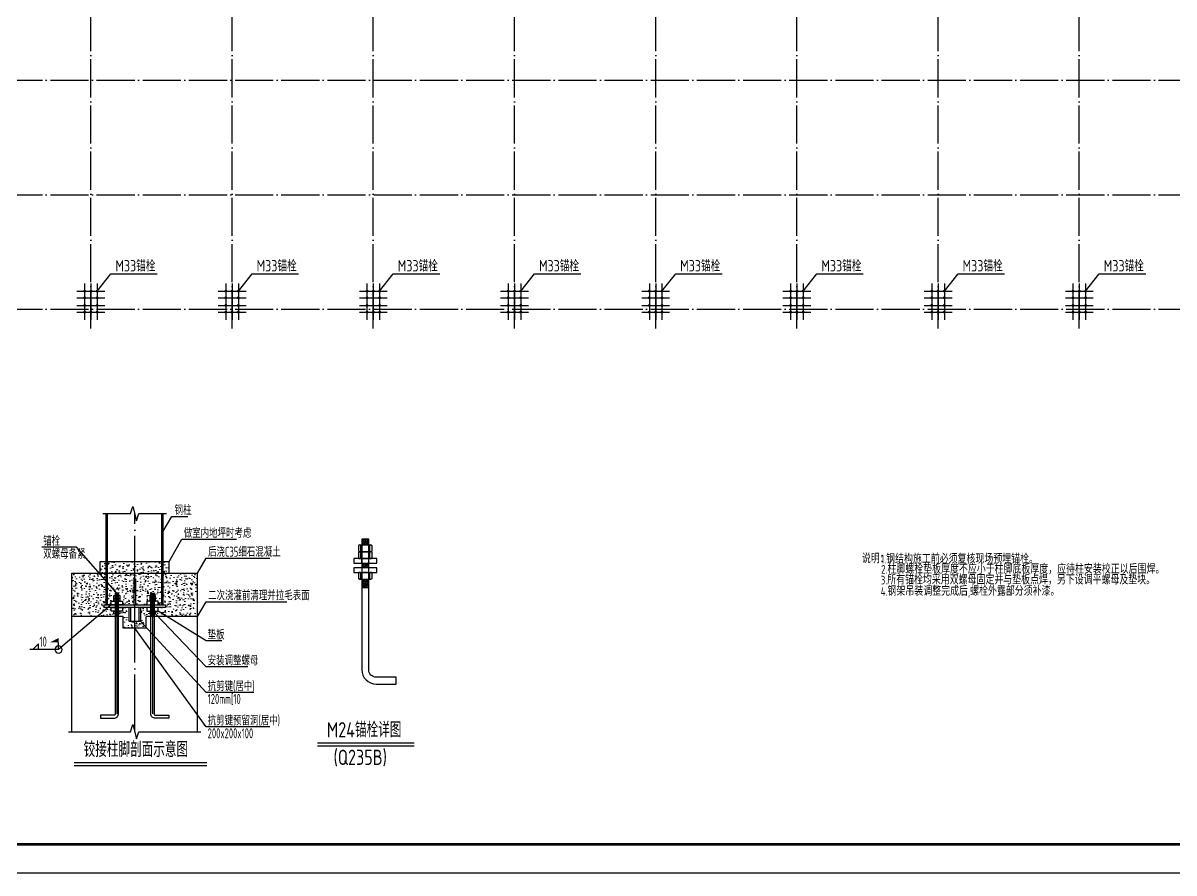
# Model space of a CAD drawing. Extents: x 8844666 to 9156203, y 1662182 to 2655606.
# Drawn here: x 8973232 to 9033552, y 2270669 to 2315219 of the extents above; entities that cross this region are included whole.
import ezdxf

# ---------------------------------------------------------------- set-up
doc = ezdxf.new("R2010")
doc.units = 0
doc.header["$LTSCALE"] = 1000
doc.header["$MEASUREMENT"] = 0
doc.linetypes.add('DOTE', pattern=[2.42, 2, -0.2, 0.02, -0.2])
doc.layers.get('0').update_dxf_attribs({"linetype": 'CONTINUOUS'})
for name, color, linetype in [('10', 7, 'CONTINUOUS'), ('116', 1, 'CONTINUOUS'), ('14', 142, 'CONTINUOUS'), ('BOLT', 3, 'CONTINUOUS'), ('DIM_SYMB', 3, 'CONTINUOUS'), ('DOTE', 8, 'DOTE'), ('PUB_TEXT', 7, 'CONTINUOUS'), ('PUB_TITLE', 4, 'CONTINUOUS'), ('一般文字', 6, 'CONTINUOUS'), ('加强板', 3, 'CONTINUOUS'), ('填充', 8, 'CONTINUOUS'), ('焊缝标注', 6, 'CONTINUOUS'), ('独立基础', 2, 'CONTINUOUS'), ('螺栓', 15, 'CONTINUOUS')]:
    doc.layers.add(name, color=color, linetype=linetype)
doc.layers.add('HATCH', color=9, linetype='CONTINUOUS', lineweight=9)
doc.styles.add('_HZTXT', font='atssdeng.shx', dxfattribs={"width": 0.8, "bigfont": 'atssdchn.shx'})
doc.styles.add('TSSD', font='tssdeng.shx', dxfattribs={"width": 0.65, "bigfont": 'tssdchn.shx'})
doc.styles.add('TSSD_DIMENSION', font='atssdeng.shx', dxfattribs={"width": 0.7, "bigfont": 'atssdchn.shx'})
doc.styles.add('TSSD_REIN', font='atssdeng.shx', dxfattribs={"width": 0.7, "bigfont": 'atssdchn.shx'})
pattern_1 = [(50, (0, 0), (358.630091, -31.376067), [37.5, -412.5]), (355, (0, 0), (-69.375667, 376.096067), [30, -330]), (100.4514, (29.9, -2.6), (289.254691, 344.719771), [31.870095, -350.571056]), (46.1842, (0, 100), (533.620524, -82.759507), [56.25, -618.75]), (96.6356, (44.47, 93.1), (467.331353, 487.058935), [47.805144, -525.8565]), (351.1842, (0, 100), (467.330973, 487.0593), [45, -495]), (21, (50, 75), (298.453526, -201.309445), [37.5, -412.5]), (326, (50, 75), (121.657666, 362.575023), [30, -330]), (71.4514, (74.87, 58.22), (420.111314, 161.265248), [31.870095, -350.571056]), (37.5, (0, 0), (6.0799277, 166.446927), [0, -326, 0, -335, 0, -331.25]), (7.5, (0, 0), (131.5347687, 197.205856), [0, -191, 0, -318.5, 0, -126.25]), (327.5, (-111.5, 0), (266.911218, -11.2774359), [0, -125, 0, -390, 0, -517.5]), (317.5, (-161.5, 0), (291.593085, 50.052491), [0, -162.5, 0, -259, 0, -367.5])]

# ---------------------------------------------------------------- blocks, each defined once
blk = doc.blocks.new('JJZJ0529')
at = {"layer": 'HATCH', "ltscale": 1000}
h = blk.add_hatch(dxfattribs=at)
h.set_pattern_fill('混凝土', color=256, scale=50, style=0)
h.set_pattern_definition(pattern_1)
h.paths.add_polyline_path([(7448086, 1869717), (7448143, 1869717), (7447815, 1870090), (7447815, 1869305), (7447861, 1869305, 0.262974), (7447943, 1869397), (7447943, 1869430), (7448043, 1869430), (7448043, 1869530), (7448043, 1869630), (7448086, 1869630)], flags=16)
h.paths.add_polyline_path([(7447767, 1870145), (7447527, 1870417), (7446567, 1870417), (7446567, 1868897), (7447462, 1868897), (7447839, 1869217), (7447687, 1869217), (7447687, 1869305), (7447767, 1869305)])
h.paths.add_polyline_path([(7447767, 1870417), (7447527, 1870417), (7447767, 1870145)], flags=17)
h.paths.add_polyline_path([(7448767, 1870417), (7447815, 1870417), (7447815, 1870090), (7448143, 1869717), (7448199, 1869717), (7448199, 1869630), (7448243, 1869630), (7448243, 1869530), (7448243, 1869430), (7448343, 1869430), (7448343, 1869397, 0.262974), (7448424, 1869305), (7448739, 1869305), (7448739, 1870217), (7448767, 1870217)])
h.paths.add_polyline_path([(7449719, 1870417), (7448767, 1870417), (7448767, 1870217), (7448795, 1870217), (7448795, 1869305), (7449191, 1869305), (7449191, 1869430), (7449291, 1869430), (7449291, 1869530), (7449291, 1869630), (7449334, 1869630), (7449334, 1869717), (7449447, 1869717), (7449447, 1869630), (7449491, 1869630), (7449491, 1869530), (7449491, 1869430), (7449591, 1869430), (7449591, 1869397, 0.262974), (7449672, 1869305), (7449691, 1869305), (7449719, 1869305)])
h.paths.add_polyline_path([(7450967, 1870417), (7449767, 1870417), (7449767, 1869305), (7449847, 1869305), (7449847, 1869217), (7449591, 1869217), (7449591, 1869092), (7449902, 1868897), (7450967, 1868897)])
h.paths.add_polyline_path([(7448043, 1869092), (7447943, 1869092), (7447943, 1869217), (7447839, 1869217), (7447462, 1868897), (7448086, 1868897), (7448086, 1868992), (7448043, 1868992)])
h.paths.add_polyline_path([(7449591, 1869092), (7449491, 1869092), (7449491, 1868992), (7449582, 1868897), (7449902, 1868897)])
h.paths.add_polyline_path([(7449491, 1868992), (7449447, 1868992), (7449447, 1868897), (7449582, 1868897)])
h.paths.add_polyline_path([(7449334, 1868992), (7449291, 1868992), (7449291, 1869092), (7449191, 1869092), (7449191, 1869217), (7448967, 1869217), (7448967, 1868737), (7449167, 1868520), (7449167, 1868897), (7449334, 1868897)])
h.paths.add_polyline_path([(7448967, 1868737), (7448767, 1868737), (7448767, 1868497), (7449167, 1868497), (7449167, 1868520)])
h.paths.add_polyline_path([(7448767, 1868737), (7448567, 1868737), (7448567, 1869217), (7448343, 1869217), (7448343, 1869092), (7448243, 1869092), (7448243, 1868992), (7448199, 1868992), (7448199, 1868897), (7448367, 1868897), (7448367, 1868497), (7448767, 1868497)])
h.paths.add_polyline_path([(7447308, 1868337), (7447308, 1869058), (7447758, 1869058), (7447758, 1868337)], flags=9)
h.paths.add_polyline_path([(7450082, 1870257), (7450082, 1870978), (7450532, 1870978), (7450532, 1870257)], flags=9)
h = blk.add_hatch(dxfattribs=at)
h.set_pattern_fill('混凝土', color=256, scale=50, style=0)
h.set_pattern_definition(pattern_1)
h.paths.add_polyline_path([(7448767, 1870417), (7448767, 1870817), (7447815, 1870817), (7447815, 1870417)])
h.paths.add_polyline_path([(7447767, 1870817), (7447567, 1870817), (7447567, 1870417), (7447767, 1870417)])
h.paths.add_polyline_path([(7449719, 1870417), (7449719, 1870817), (7448767, 1870817), (7448767, 1870417)])
h.paths.add_polyline_path([(7449767, 1870417), (7449967, 1870417), (7449967, 1870817), (7449767, 1870817)])
at = {"layer": '填充', "ltscale": 1000}
h = blk.add_hatch(dxfattribs=at)
h.set_pattern_fill('_USER', color=256, scale=31.25, angle=10, style=0, pattern_type=0)
h.set_pattern_definition([(10, (7356476.33, 1887680.82), (-5.426506, 30.775242), [])])
h.paths.add_polyline_path([(7448199, 1869717), (7448086, 1869717), (7448086, 1868897), (7448199, 1868897)])
h = blk.add_hatch(dxfattribs=at)
h.set_pattern_fill('_USER', color=256, scale=31.25, angle=10, style=0, pattern_type=0)
h.set_pattern_definition([(10, (7355124.22, 1887680.82), (-5.426506, 30.775242), [])])
h.paths.add_polyline_path([(7449334, 1869717), (7449447, 1869717), (7449447, 1868897), (7449334, 1868897)])
at = {"layer": '填充'}
for points in [[(7447943, 1869397, -0.262974), (7447861, 1869305), (7447943, 1869305)], [(7448343, 1869397, 0.262974), (7448424, 1869305), (7448343, 1869305)], [(7449191, 1869397, -0.262974), (7449109, 1869305), (7449191, 1869305)], [(7449591, 1869397, 0.262974), (7449672, 1869305), (7449591, 1869305)]]:
    blk.add_hatch(color=256, dxfattribs=at).paths.add_polyline_path(points)
at = {"layer": '116'}
for p, q in [((7448567, 1869217, -179), (7448567, 1868737, -179)), ((7448627, 1869217, -179), (7448627, 1868737, -179)), ((7448907, 1869217, -179), (7448907, 1868737, -179)), ((7448967, 1869217, -179), (7448967, 1868737, -179)), ((7448567, 1868737, -179), (7448967, 1868737, -179))]:
    blk.add_line(p, q, dxfattribs=at)
at = {"layer": '14'}
for p, q in [((7447767, 1869305, -179), (7447767, 1872494, -179)), ((7447815, 1869305, -179), (7447815, 1872494, -179)), ((7449719, 1869305, -179), (7449719, 1872494, -179)), ((7449767, 1869305, -179), (7449767, 1872494, -179)), ((7448739, 1870217, -179), (7448795, 1870217, -179)), ((7448739, 1870217, -179), (7448739, 1869305, -179)), ((7448795, 1870017, -179), (7448739, 1870017, -179)), ((7448795, 1870217, -179), (7448795, 1869305, -179)), ((7447687, 1869305, -179), (7449847, 1869305, -179)), ((7447687, 1869305, -179), (7447687, 1869217, -179)), ((7449847, 1869217, -179), (7447687, 1869217, -179)), ((7447807, 1869305, -179), (7447767, 1869305, -179)), ((7448363, 1869305, -179), (7447843, 1869305, -179)), ((7449171, 1869305, -179), (7449691, 1869305, -179)), ((7449767, 1869305, -179), (7449727, 1869305, -179)), ((7449847, 1869305, -179), (7449847, 1869217, -179))]:
    blk.add_line(p, q, dxfattribs=at)
at = {"layer": 'BOLT', "elevation": -179}
for points in [[(7448086, 1869717), (7448086, 1865486, -0.414214), (7448055, 1865455), (7447574, 1865455), (7447574, 1865342), (7448043, 1865342, 0.414214), (7448199, 1865498), (7448199, 1869717), (7448086, 1869717)], [(7449447, 1869717), (7449447, 1865486, 0.414214), (7449478, 1865455), (7449959, 1865455), (7449959, 1865342), (7449491, 1865342, -0.414214), (7449334, 1865498), (7449334, 1869717), (7449447, 1869717)]]:
    blk.add_lwpolyline(points, format="xyb", dxfattribs=at)
at = {"layer": 'DIM_SYMB'}
for points, elevation in [([(7447651, 1872494), (7448617, 1872494), (7448697, 1872748), (7448836, 1872241), (7448917, 1872494), (7449882, 1872494)], -187), ([(7446451, 1864874), (7448617, 1864874), (7448697, 1865128), (7448836, 1864620), (7448917, 1864874), (7451082, 1864874)], -179)]:
    blk.add_lwpolyline(points, dxfattribs=dict(at, elevation=elevation))
at = {"layer": 'DOTE'}
blk.add_line((7448767, 1864874, -179), (7448767, 1872494, -179), dxfattribs=at)
at = {"layer": 'DOTE', "linetype": 'Continuous'}
for p, q in [((7448143, 1869717, -179), (7448143, 1865498, -179)), ((7449391, 1869717, -179), (7449391, 1865498, -179))]:
    blk.add_line(p, q, dxfattribs=at)
at = {"layer": '一般文字', "color": 7}
for p, q in [((7449767, 1871879, -179), (7450067, 1872398, -179)), ((7450067, 1872398, -179), (7450628, 1872398, -179)), ((7449967, 1870817, -179), (7450417, 1871597, -179)), ((7450417, 1871597, -179), (7452326, 1871597, -179)), ((7446735, 1871318, -179), (7445521, 1871318, -179)), ((7448143, 1869717, -179), (7446735, 1871318, -179)), ((7450967, 1870417, -179), (7451267, 1870937, -179)), ((7451267, 1870937, -179), (7453490, 1870937, -179)), ((7450967, 1868897, -179), (7451267, 1869417, -179)), ((7451267, 1869417, -179), (7454087, 1869417, -179)), ((7451267, 1866244, -179), (7448967, 1868737, -179)), ((7451267, 1867144, -179), (7449491, 1868992, -179)), ((7451267, 1868044, -179), (7449591, 1869092, -179)), ((7451267, 1865044, -179), (7448767, 1868497, -179)), ((7451814, 1868044, -179), (7451267, 1868044, -179)), ((7452725, 1867144, -179), (7451267, 1867144, -179)), ((7452932, 1866244, -179), (7451267, 1866244, -179)), ((7453484, 1865044, -179), (7451267, 1865044, -179))]:
    blk.add_line(p, q, dxfattribs=at)
at = {"layer": '加强板', "elevation": -179}
for points in [[(7448043, 1869630), (7448243, 1869630), (7448243, 1869530), (7448043, 1869530)], [(7448043, 1869530), (7448243, 1869530), (7448243, 1869430), (7448043, 1869430)], [(7449491, 1869630), (7449291, 1869630), (7449291, 1869530), (7449491, 1869530)], [(7449491, 1869530), (7449291, 1869530), (7449291, 1869430), (7449491, 1869430)], [(7447943, 1869430), (7448343, 1869430), (7448343, 1869305), (7447943, 1869305)], [(7447943, 1869217), (7448343, 1869217), (7448343, 1869092), (7447943, 1869092)], [(7449591, 1869430), (7449191, 1869430), (7449191, 1869305), (7449591, 1869305)], [(7449591, 1869217), (7449191, 1869217), (7449191, 1869092), (7449591, 1869092)], [(7448043, 1869092), (7448243, 1869092), (7448243, 1868992), (7448043, 1868992)], [(7449491, 1869092), (7449291, 1869092), (7449291, 1868992), (7449491, 1868992)]]:
    blk.add_lwpolyline(points, close=True, dxfattribs=at)
at = {"layer": '填充', "ltscale": 1000}
blk.add_line((7448199, 1868897, -179), (7448086, 1868897, -179), dxfattribs=at)
at = {"layer": '填充'}
for centre, start, end in [((7447820, 1869423, -179), 289.1303, 348.0651), ((7448465, 1869423, -179), 191.9349, 250.8697), ((7449713, 1869423, -179), 191.9349, 250.8697)]:
    blk.add_arc(centre, 125, start, end, dxfattribs=at)
at = {"layer": '焊缝标注'}
for p, q in [((7447943, 1869305, -179), (7446107, 1867746, -179)), ((7445407, 1867946, -179), (7445207, 1867746, -179)), ((7445407, 1867746, -179), (7445407, 1867946, -179)), ((7446107, 1867746, -179), (7446107, 1867996, -179)), ((7446107, 1867746, -179), (7445107, 1867746, -179))]:
    blk.add_line(p, q, dxfattribs=at)
blk.add_arc((7446107, 1867746, -179), 125, 45, 44.9772, dxfattribs=at)
for points in [[(7447943, 1869305, -179), (7447854, 1869256, -179), (7447877, 1869229, -179)], [(7446107, 1867996, -179), (7445807, 1867996, -179), (7446107, 1868146, -179)]]:
    blk.add_solid(points, dxfattribs=at)
at = {"layer": '独立基础'}
for p, q in [((7447567, 1870417, -179), (7447567, 1870817, -179)), ((7447567, 1870817, -179), (7449967, 1870817, -179)), ((7449967, 1870417, -179), (7449967, 1870817, -179)), ((7446567, 1870417, -179), (7450967, 1870417, -179)), ((7446567, 1864874, -179), (7446567, 1870417, -179)), ((7450967, 1864874, -179), (7450967, 1870417, -179)), ((7448367, 1868897, -179), (7446567, 1868897, -179)), ((7448367, 1868497, -179), (7448367, 1868897, -179)), ((7449167, 1868497, -179), (7449167, 1868897, -179)), ((7450967, 1868897, -179), (7449167, 1868897, -179)), ((7449167, 1868497, -179), (7448367, 1868497, -179))]:
    blk.add_line(p, q, dxfattribs=at)
at = {"layer": '一般文字', "color": 7, "style": 'TSSD_REIN', "width": 0.65}
for s, p in [('钢柱', (7450162, 1872448, -179)), ('做室内地坪时考虑', (7450481, 1871647, -179)), ('锚栓', (7445571, 1871368, -179)), ('双螺母备紧', (7445571, 1870915, -179)), ('后浇C35细石混凝土', (7451331, 1870987, -179)), ('二次浇灌前清理并拉毛表面', (7451331, 1869467, -179)), ('垫板', (7451317, 1868094, -179)), ('安装调整螺母', (7451317, 1867194, -179)), ('抗剪键(居中)', (7451317, 1866294, -179)), ('120mm[10', (7451317, 1865844, -179)), ('抗剪键预留洞(居中)', (7451317, 1865094, -179)), ('200x200x100', (7451317, 1864644, -179))]:
    blk.add_text(s, height=350, dxfattribs=at).set_placement(p)
at = {"layer": '焊缝标注', "style": 'TSSD', "width": 0.65}
blk.add_text('10', height=350, dxfattribs=at).set_placement((7445439, 1867846, -179))

msp = doc.modelspace()

# ---------------------------------------------------------------- hatches: boundary and pattern name
at = {"layer": '螺栓'}
h = msp.add_hatch(dxfattribs=at)
h.set_pattern_fill('ANSI33', color=256, scale=25, angle=146, style=0)
h.set_pattern_definition([(191, (1646925.79, 423662.09), (15.145464, -77.9166577), []), (191, (1646879.26, 423693.475), (15.145464, -77.9166577), [39.6875, -19.84375])])
h.paths.add_polyline_path([(8990988.8, 2288165.5), (8990988.8, 2287865.4), (8991348.8, 2287865.4), (8991348.8, 2288165.5)])
h.paths.add_polyline_path([(8990988.8, 2286905.4), (8990988.8, 2286905.4), (8990988.8, 2286665.4), (8991348.8, 2286665.4), (8991348.8, 2286905.4)])
h.paths.add_polyline_path([(8991348.8, 2286065.4), (8990988.8, 2286065.4), (8990988.8, 2285614.5), (8991348.8, 2285614.5)])

# ---------------------------------------------------------------- linework, layer by layer
at = {"layer": '10', "color": 1}
for p, q in [((8976459.5, 2301565.9), (8976459.5, 2299666.2)), ((8976789.3, 2301565.9), (8976789.3, 2299666.2)), ((8977119.2, 2301565.9), (8977119.2, 2299666.2)), ((8983859.5, 2301565.9), (8983859.5, 2299666.2)), ((8984189.3, 2301565.9), (8984189.3, 2299666.2)), ((8984519.2, 2301565.9), (8984519.2, 2299666.2)), ((8991259.5, 2301565.9), (8991259.5, 2299666.2)), ((8991589.3, 2301565.9), (8991589.3, 2299666.2)), ((8991919.2, 2301565.9), (8991919.2, 2299666.2)), ((8998659.5, 2301565.9), (8998659.5, 2299666.2)), ((8998989.3, 2301565.9), (8998989.3, 2299666.2)), ((8999319.2, 2301565.9), (8999319.2, 2299666.2)), ((9006059.5, 2301565.9), (9006059.5, 2299666.2)), ((9006389.3, 2301565.9), (9006389.3, 2299666.2)), ((9006719.2, 2301565.9), (9006719.2, 2299666.2)), ((9013459.5, 2301565.9), (9013459.5, 2299666.2)), ((9013789.3, 2301565.9), (9013789.3, 2299666.2)), ((9014119.2, 2301565.9), (9014119.2, 2299666.2)), ((9020859.5, 2301565.9), (9020859.5, 2299666.2)), ((9021189.3, 2301565.9), (9021189.3, 2299666.2)), ((9021519.2, 2301565.9), (9021519.2, 2299666.2)), ((9028259.5, 2301565.9), (9028259.5, 2299666.2)), ((9028589.3, 2301565.9), (9028589.3, 2299666.2)), ((9028919.2, 2301565.9), (9028919.2, 2299666.2)), ((8976059.5, 2301165.9), (8977519.2, 2301165.9)), ((8976059.5, 2300815.9), (8977519.2, 2300815.9)), ((8983459.5, 2301165.9), (8984919.2, 2301165.9)), ((8983459.5, 2300815.9), (8984919.2, 2300815.9)), ((8990859.5, 2301165.9), (8992319.2, 2301165.9)), ((8990859.5, 2300815.9), (8992319.2, 2300815.9)), ((8998259.5, 2301165.9), (8999719.2, 2301165.9)), ((8998259.5, 2300815.9), (8999719.2, 2300815.9)), ((9005659.5, 2301165.9), (9007119.2, 2301165.9)), ((9005659.5, 2300815.9), (9007119.2, 2300815.9)), ((9013059.5, 2301165.9), (9014519.2, 2301165.9)), ((9013059.5, 2300815.9), (9014519.2, 2300815.9)), ((9020459.5, 2301165.9), (9021919.2, 2301165.9)), ((9020459.5, 2300815.9), (9021919.2, 2300815.9)), ((9027859.5, 2301165.9), (9029319.2, 2301165.9)), ((9027859.5, 2300815.9), (9029319.2, 2300815.9)), ((8976059.5, 2300415.9), (8977519.2, 2300415.9)), ((8976059.5, 2300065.9), (8977519.2, 2300065.9)), ((8983459.5, 2300415.9), (8984919.2, 2300415.9)), ((8983459.5, 2300065.9), (8984919.2, 2300065.9)), ((8990859.5, 2300415.9), (8992319.2, 2300415.9)), ((8990859.5, 2300065.9), (8992319.2, 2300065.9)), ((8998259.5, 2300415.9), (8999719.2, 2300415.9)), ((8998259.5, 2300065.9), (8999719.2, 2300065.9)), ((9005659.5, 2300415.9), (9007119.2, 2300415.9)), ((9005659.5, 2300065.9), (9007119.2, 2300065.9)), ((9013059.5, 2300415.9), (9014519.2, 2300415.9)), ((9013059.5, 2300065.9), (9014519.2, 2300065.9)), ((9020459.5, 2300415.9), (9021919.2, 2300415.9)), ((9020459.5, 2300065.9), (9021919.2, 2300065.9)), ((9027859.5, 2300415.9), (9029319.2, 2300415.9)), ((9027859.5, 2300065.9), (9029319.2, 2300065.9))]:
    msp.add_line(p, q, dxfattribs=at)
at = {"layer": '10', "const_width": 75}
for points in [[(8976497, 2301165.9, -1), (8976422, 2301165.9, -1), (8976497, 2301165.9, -1)], [(8976826.8, 2301165.9, -1), (8976751.8, 2301165.9, -1), (8976826.8, 2301165.9, -1)], [(8977156.7, 2301165.9, -1), (8977081.7, 2301165.9, -1), (8977156.7, 2301165.9, -1)], [(8983897, 2301165.9, -1), (8983822, 2301165.9, -1), (8983897, 2301165.9, -1)], [(8984226.8, 2301165.9, -1), (8984151.8, 2301165.9, -1), (8984226.8, 2301165.9, -1)], [(8984556.7, 2301165.9, -1), (8984481.7, 2301165.9, -1), (8984556.7, 2301165.9, -1)], [(8991297, 2301165.9, -1), (8991222, 2301165.9, -1), (8991297, 2301165.9, -1)], [(8991626.8, 2301165.9, -1), (8991551.8, 2301165.9, -1), (8991626.8, 2301165.9, -1)], [(8991956.7, 2301165.9, -1), (8991881.7, 2301165.9, -1), (8991956.7, 2301165.9, -1)], [(8998697, 2301165.9, -1), (8998622, 2301165.9, -1), (8998697, 2301165.9, -1)], [(8999026.8, 2301165.9, -1), (8998951.8, 2301165.9, -1), (8999026.8, 2301165.9, -1)], [(8999356.7, 2301165.9, -1), (8999281.7, 2301165.9, -1), (8999356.7, 2301165.9, -1)], [(9006097, 2301165.9, -1), (9006022, 2301165.9, -1), (9006097, 2301165.9, -1)], [(9006426.8, 2301165.9, -1), (9006351.8, 2301165.9, -1), (9006426.8, 2301165.9, -1)], [(9006756.7, 2301165.9, -1), (9006681.7, 2301165.9, -1), (9006756.7, 2301165.9, -1)], [(9013497, 2301165.9, -1), (9013422, 2301165.9, -1), (9013497, 2301165.9, -1)], [(9013826.8, 2301165.9, -1), (9013751.8, 2301165.9, -1), (9013826.8, 2301165.9, -1)], [(9014156.7, 2301165.9, -1), (9014081.7, 2301165.9, -1), (9014156.7, 2301165.9, -1)], [(9020897, 2301165.9, -1), (9020822, 2301165.9, -1), (9020897, 2301165.9, -1)], [(9021226.8, 2301165.9, -1), (9021151.8, 2301165.9, -1), (9021226.8, 2301165.9, -1)], [(9021556.7, 2301165.9, -1), (9021481.7, 2301165.9, -1), (9021556.7, 2301165.9, -1)], [(9028297, 2301165.9, -1), (9028222, 2301165.9, -1), (9028297, 2301165.9, -1)], [(9028626.8, 2301165.9, -1), (9028551.8, 2301165.9, -1), (9028626.8, 2301165.9, -1)], [(9028956.7, 2301165.9, -1), (9028881.7, 2301165.9, -1), (9028956.7, 2301165.9, -1)], [(8976497, 2300815.9, -1), (8976422, 2300815.9, -1), (8976497, 2300815.9, -1)], [(8977156.7, 2300815.9, -1), (8977081.7, 2300815.9, -1), (8977156.7, 2300815.9, -1)], [(8983897, 2300815.9, -1), (8983822, 2300815.9, -1), (8983897, 2300815.9, -1)], [(8984556.7, 2300815.9, -1), (8984481.7, 2300815.9, -1), (8984556.7, 2300815.9, -1)], [(8991297, 2300815.9, -1), (8991222, 2300815.9, -1), (8991297, 2300815.9, -1)], [(8991956.7, 2300815.9, -1), (8991881.7, 2300815.9, -1), (8991956.7, 2300815.9, -1)], [(8998697, 2300815.9, -1), (8998622, 2300815.9, -1), (8998697, 2300815.9, -1)], [(8999356.7, 2300815.9, -1), (8999281.7, 2300815.9, -1), (8999356.7, 2300815.9, -1)], [(9006097, 2300815.9, -1), (9006022, 2300815.9, -1), (9006097, 2300815.9, -1)], [(9006756.7, 2300815.9, -1), (9006681.7, 2300815.9, -1), (9006756.7, 2300815.9, -1)], [(9013497, 2300815.9, -1), (9013422, 2300815.9, -1), (9013497, 2300815.9, -1)], [(9014156.7, 2300815.9, -1), (9014081.7, 2300815.9, -1), (9014156.7, 2300815.9, -1)], [(9020897, 2300815.9, -1), (9020822, 2300815.9, -1), (9020897, 2300815.9, -1)], [(9021556.7, 2300815.9, -1), (9021481.7, 2300815.9, -1), (9021556.7, 2300815.9, -1)], [(9028297, 2300815.9, -1), (9028222, 2300815.9, -1), (9028297, 2300815.9, -1)], [(9028956.7, 2300815.9, -1), (9028881.7, 2300815.9, -1), (9028956.7, 2300815.9, -1)], [(8976497, 2300415.9, -1), (8976422, 2300415.9, -1), (8976497, 2300415.9, -1)], [(8976497, 2300065.9, -1), (8976422, 2300065.9, -1), (8976497, 2300065.9, -1)], [(8976826.8, 2300065.9, -1), (8976751.8, 2300065.9, -1), (8976826.8, 2300065.9, -1)], [(8977156.7, 2300415.9, -1), (8977081.7, 2300415.9, -1), (8977156.7, 2300415.9, -1)], [(8977156.7, 2300065.9, -1), (8977081.7, 2300065.9, -1), (8977156.7, 2300065.9, -1)], [(8983897, 2300415.9, -1), (8983822, 2300415.9, -1), (8983897, 2300415.9, -1)], [(8983897, 2300065.9, -1), (8983822, 2300065.9, -1), (8983897, 2300065.9, -1)], [(8984226.8, 2300065.9, -1), (8984151.8, 2300065.9, -1), (8984226.8, 2300065.9, -1)], [(8984556.7, 2300415.9, -1), (8984481.7, 2300415.9, -1), (8984556.7, 2300415.9, -1)], [(8984556.7, 2300065.9, -1), (8984481.7, 2300065.9, -1), (8984556.7, 2300065.9, -1)], [(8991297, 2300415.9, -1), (8991222, 2300415.9, -1), (8991297, 2300415.9, -1)], [(8991297, 2300065.9, -1), (8991222, 2300065.9, -1), (8991297, 2300065.9, -1)], [(8991626.8, 2300065.9, -1), (8991551.8, 2300065.9, -1), (8991626.8, 2300065.9, -1)], [(8991956.7, 2300415.9, -1), (8991881.7, 2300415.9, -1), (8991956.7, 2300415.9, -1)], [(8991956.7, 2300065.9, -1), (8991881.7, 2300065.9, -1), (8991956.7, 2300065.9, -1)], [(8998697, 2300415.9, -1), (8998622, 2300415.9, -1), (8998697, 2300415.9, -1)], [(8998697, 2300065.9, -1), (8998622, 2300065.9, -1), (8998697, 2300065.9, -1)], [(8999026.8, 2300065.9, -1), (8998951.8, 2300065.9, -1), (8999026.8, 2300065.9, -1)], [(8999356.7, 2300415.9, -1), (8999281.7, 2300415.9, -1), (8999356.7, 2300415.9, -1)], [(8999356.7, 2300065.9, -1), (8999281.7, 2300065.9, -1), (8999356.7, 2300065.9, -1)], [(9006097, 2300415.9, -1), (9006022, 2300415.9, -1), (9006097, 2300415.9, -1)], [(9006097, 2300065.9, -1), (9006022, 2300065.9, -1), (9006097, 2300065.9, -1)], [(9006426.8, 2300065.9, -1), (9006351.8, 2300065.9, -1), (9006426.8, 2300065.9, -1)], [(9006756.7, 2300415.9, -1), (9006681.7, 2300415.9, -1), (9006756.7, 2300415.9, -1)], [(9006756.7, 2300065.9, -1), (9006681.7, 2300065.9, -1), (9006756.7, 2300065.9, -1)], [(9013497, 2300415.9, -1), (9013422, 2300415.9, -1), (9013497, 2300415.9, -1)], [(9013497, 2300065.9, -1), (9013422, 2300065.9, -1), (9013497, 2300065.9, -1)], [(9013826.8, 2300065.9, -1), (9013751.8, 2300065.9, -1), (9013826.8, 2300065.9, -1)], [(9014156.7, 2300415.9, -1), (9014081.7, 2300415.9, -1), (9014156.7, 2300415.9, -1)], [(9014156.7, 2300065.9, -1), (9014081.7, 2300065.9, -1), (9014156.7, 2300065.9, -1)], [(9020897, 2300415.9, -1), (9020822, 2300415.9, -1), (9020897, 2300415.9, -1)], [(9020897, 2300065.9, -1), (9020822, 2300065.9, -1), (9020897, 2300065.9, -1)], [(9021226.8, 2300065.9, -1), (9021151.8, 2300065.9, -1), (9021226.8, 2300065.9, -1)], [(9021556.7, 2300415.9, -1), (9021481.7, 2300415.9, -1), (9021556.7, 2300415.9, -1)], [(9021556.7, 2300065.9, -1), (9021481.7, 2300065.9, -1), (9021556.7, 2300065.9, -1)], [(9028297, 2300415.9, -1), (9028222, 2300415.9, -1), (9028297, 2300415.9, -1)], [(9028297, 2300065.9, -1), (9028222, 2300065.9, -1), (9028297, 2300065.9, -1)], [(9028626.8, 2300065.9, -1), (9028551.8, 2300065.9, -1), (9028626.8, 2300065.9, -1)], [(9028956.7, 2300415.9, -1), (9028881.7, 2300415.9, -1), (9028956.7, 2300415.9, -1)], [(9028956.7, 2300065.9, -1), (9028881.7, 2300065.9, -1), (9028956.7, 2300065.9, -1)]]:
    msp.add_lwpolyline(points, format="xyb", close=True, dxfattribs=at)
at = {"layer": 'DOTE'}
for p, q in [((8976789.3, 2299215.9), (8976789.3, 2349215.9)), ((8984189.3, 2299215.9), (8984189.3, 2349215.9)), ((8991589.3, 2299215.9), (8991589.3, 2349215.9)), ((8998989.3, 2299215.9), (8998989.3, 2349215.9)), ((9006389.3, 2299215.9), (9006389.3, 2349215.9)), ((9013789.3, 2299215.9), (9013789.3, 2349215.9)), ((9021189.3, 2299215.9), (9021189.3, 2349215.9)), ((9028589.3, 2299215.9), (9028589.3, 2349215.9)), ((8916589.3, 2312215.9), (9125789.3, 2312215.9)), ((8916589.3, 2306215.9), (9125789.3, 2306215.9)), ((8916589.3, 2300215.9), (9125789.3, 2300215.9))]:
    msp.add_line(p, q, dxfattribs=at)
at = {"layer": 'PUB_TITLE'}
msp.add_lwpolyline([(8903902.8, 2270668.9), (9156202.8, 2270668.9), (9156202.8, 2359768.9), (8903902.8, 2359768.9)], close=True, dxfattribs=at)
at = {"layer": 'PUB_TITLE', "const_width": 150}
msp.add_lwpolyline([(8907652.8, 2272168.9), (9154702.8, 2272168.9), (9154702.8, 2358268.9), (8907652.8, 2358268.9)], close=True, dxfattribs=at)
at = {"layer": '一般文字', "color": 2}
for p, q in [((8988659.8, 2277330), (8993732.2, 2277330)), ((8975911.5, 2276299.9), (8982867.2, 2276299.9))]:
    msp.add_line(p, q, dxfattribs=at)
at = {"layer": '一般文字', "color": 5}
for points in [[(8977119.2, 2301165.9), (8977837.2, 2302079.4), (8980270.1, 2302079.4)], [(8984519.2, 2301165.9), (8985237.2, 2302079.4), (8987670.1, 2302079.4)], [(8991919.2, 2301165.9), (8992637.2, 2302079.4), (8995070.1, 2302079.4)], [(8999319.2, 2301165.9), (9000037.2, 2302079.4), (9002470.1, 2302079.4)], [(9006719.2, 2301165.9), (9007437.2, 2302079.4), (9009870.1, 2302079.4)], [(9014119.2, 2301165.9), (9014837.2, 2302079.4), (9017270.1, 2302079.4)], [(9021519.2, 2301165.9), (9022237.2, 2302079.4), (9024670.1, 2302079.4)], [(9028919.2, 2301165.9), (9029637.2, 2302079.4), (9032070.1, 2302079.4)]]:
    msp.add_lwpolyline(points, dxfattribs=at)
at = {"layer": '一般文字', "color": 2, "const_width": 81}
for points in [[(8988659.8, 2277480.2), (8993732.2, 2277480.2)], [(8975911.5, 2276450), (8982867.2, 2276450)]]:
    msp.add_lwpolyline(points, dxfattribs=at)
at = {"layer": '螺栓'}
for p, q in [((8990937.4, 2287550.4), (8990937.4, 2287820.4)), ((8990937.4, 2287190.4), (8990937.4, 2287460.4)), ((8991400.2, 2287550.4), (8991400.2, 2287820.4)), ((8991400.2, 2287190.4), (8991400.2, 2287460.4)), ((8990937.4, 2286110.4), (8990937.4, 2286380.4)), ((8991400.2, 2286110.4), (8991400.2, 2286380.4))]:
    msp.add_line(p, q, dxfattribs=at)
for points in [[(8990988.8, 2288165.5), (8990988.8, 2281321, 0.4142136), (8991738.8, 2280571), (8992788.5, 2280571), (8992788.5, 2280931), (8991738.8, 2280931, -0.4142136), (8991348.8, 2281321), (8991348.8, 2288165.5)], [(8991528.8, 2287550.4), (8991528.8, 2287820.4, 0.6997338), (8991400.2, 2287820.4, 0.1944855), (8990937.4, 2287820.4, 0.6997338), (8990808.8, 2287820.4), (8990808.8, 2287550.4, 0.6997338), (8990937.4, 2287550.4, 0.1944855), (8991400.2, 2287550.4, 0.6997338)], [(8991528.8, 2287190.4), (8991528.8, 2287460.4, 0.6997338), (8991400.2, 2287460.4, 0.1944855), (8990937.4, 2287460.4, 0.6997338), (8990808.8, 2287460.4), (8990808.8, 2287190.4, 0.6997338), (8990937.4, 2287190.4, 0.1944855), (8991400.2, 2287190.4, 0.6997338)], [(8991528.8, 2286110.4), (8991528.8, 2286380.4, 0.6997338), (8991400.2, 2286380.4, 0.1944855), (8990937.4, 2286380.4, 0.6997338), (8990808.8, 2286380.4), (8990808.8, 2286110.4, 0.6997338), (8990937.4, 2286110.4, 0.1944855), (8991400.2, 2286110.4, 0.6997338)]]:
    msp.add_lwpolyline(points, format="xyb", close=True, dxfattribs=at)
for points in [[(8990873.1, 2287865.4), (8991464.5, 2287865.4)], [(8990873.1, 2287865.4), (8991464.5, 2287865.4)], [(8990873.1, 2287505.4), (8991464.5, 2287505.4)], [(8990873.1, 2287505.4), (8991464.5, 2287505.4)], [(8990873.1, 2287505.4), (8991464.5, 2287505.4)], [(8990937.4, 2287505.4), (8990873.1, 2287505.4)], [(8990988.8, 2286905.4), (8990988.8, 2287865.4)], [(8991348.8, 2286905.4), (8991348.8, 2287865.4)], [(8990873.1, 2287145.4), (8991464.5, 2287145.4)], [(8990937.4, 2287145.4), (8990873.1, 2287145.4)], [(8990873.1, 2286425.4), (8991464.5, 2286425.4)], [(8990988.8, 2286065.4), (8990988.8, 2286425.4)], [(8991348.8, 2286065.4), (8991348.8, 2286425.4)], [(8990873.1, 2286065.4), (8991464.5, 2286065.4)], [(8990937.4, 2286065.4), (8990873.1, 2286065.4)], [(8991348.8, 2285614.5), (8990988.8, 2285614.5)]]:
    msp.add_lwpolyline(points, dxfattribs=at)
for points in [[(8990568.8, 2286905.4), (8991768.8, 2286905.4), (8991768.8, 2287145.4), (8990568.8, 2287145.4)], [(8990568.8, 2286425.4), (8991768.8, 2286425.4), (8991768.8, 2286665.4), (8990568.8, 2286665.4)]]:
    msp.add_lwpolyline(points, close=True, dxfattribs=at)

# ---------------------------------------------------------------- block references
at = {"xscale": 1.5, "yscale": 1.5, "zscale": 1.5}
msp.add_blockref('JJZJ0529', (-2194066.7, -519237.6), dxfattribs=at)

# ---------------------------------------------------------------- texts
at = {"layer": 'PUB_TEXT', "style": 'TSSD_DIMENSION', "width": 0.8}
for s, p in [('说明：', (9017196.4, 2286912.3)), ('1.钢结构施工前必须复核现场预埋锚栓。', (9018193.7, 2286889.1)), ('2.柱脚螺栓垫板厚度不应小于柱脚底板厚度，应待柱安装校正以后围焊。', (9018203, 2286357.1)), ('3.所有锚栓均采用双螺母固定并与垫板点焊，另下设调平螺母及垫块。', (9018180.5, 2285797)), ('4.钢架吊装调整完成后,螺栓外露部分须补漆。', (9018180.5, 2285203.2))]:
    msp.add_text(s, height=450, dxfattribs=at).set_placement(p)
at = {"layer": '一般文字', "color": 5, "style": 'TSSD_REIN', "width": 0.8}
for p in [(8978073.1, 2302194.1), (8985473.1, 2302194.1), (8992873.1, 2302194.1), (9000273.1, 2302194.1), (9007673.1, 2302194.1), (9015073.1, 2302194.1), (9022473.1, 2302194.1), (9029873.1, 2302194.1)]:
    msp.add_text('M33锚栓', height=600, dxfattribs=at).set_placement(p)
at = {"layer": '一般文字', "color": 2, "style": '_HZTXT', "width": 0.8}
for s, p in [('M24锚栓详图', (8989157.9, 2277774.9)), ('铰接柱脚剖面示意图', (8976409.6, 2276744.8)), ('(Q235B)', (8989505.3, 2276330.3))]:
    msp.add_text(s, height=800, dxfattribs=at).set_placement(p)

doc.saveas('drawing.dxf')
